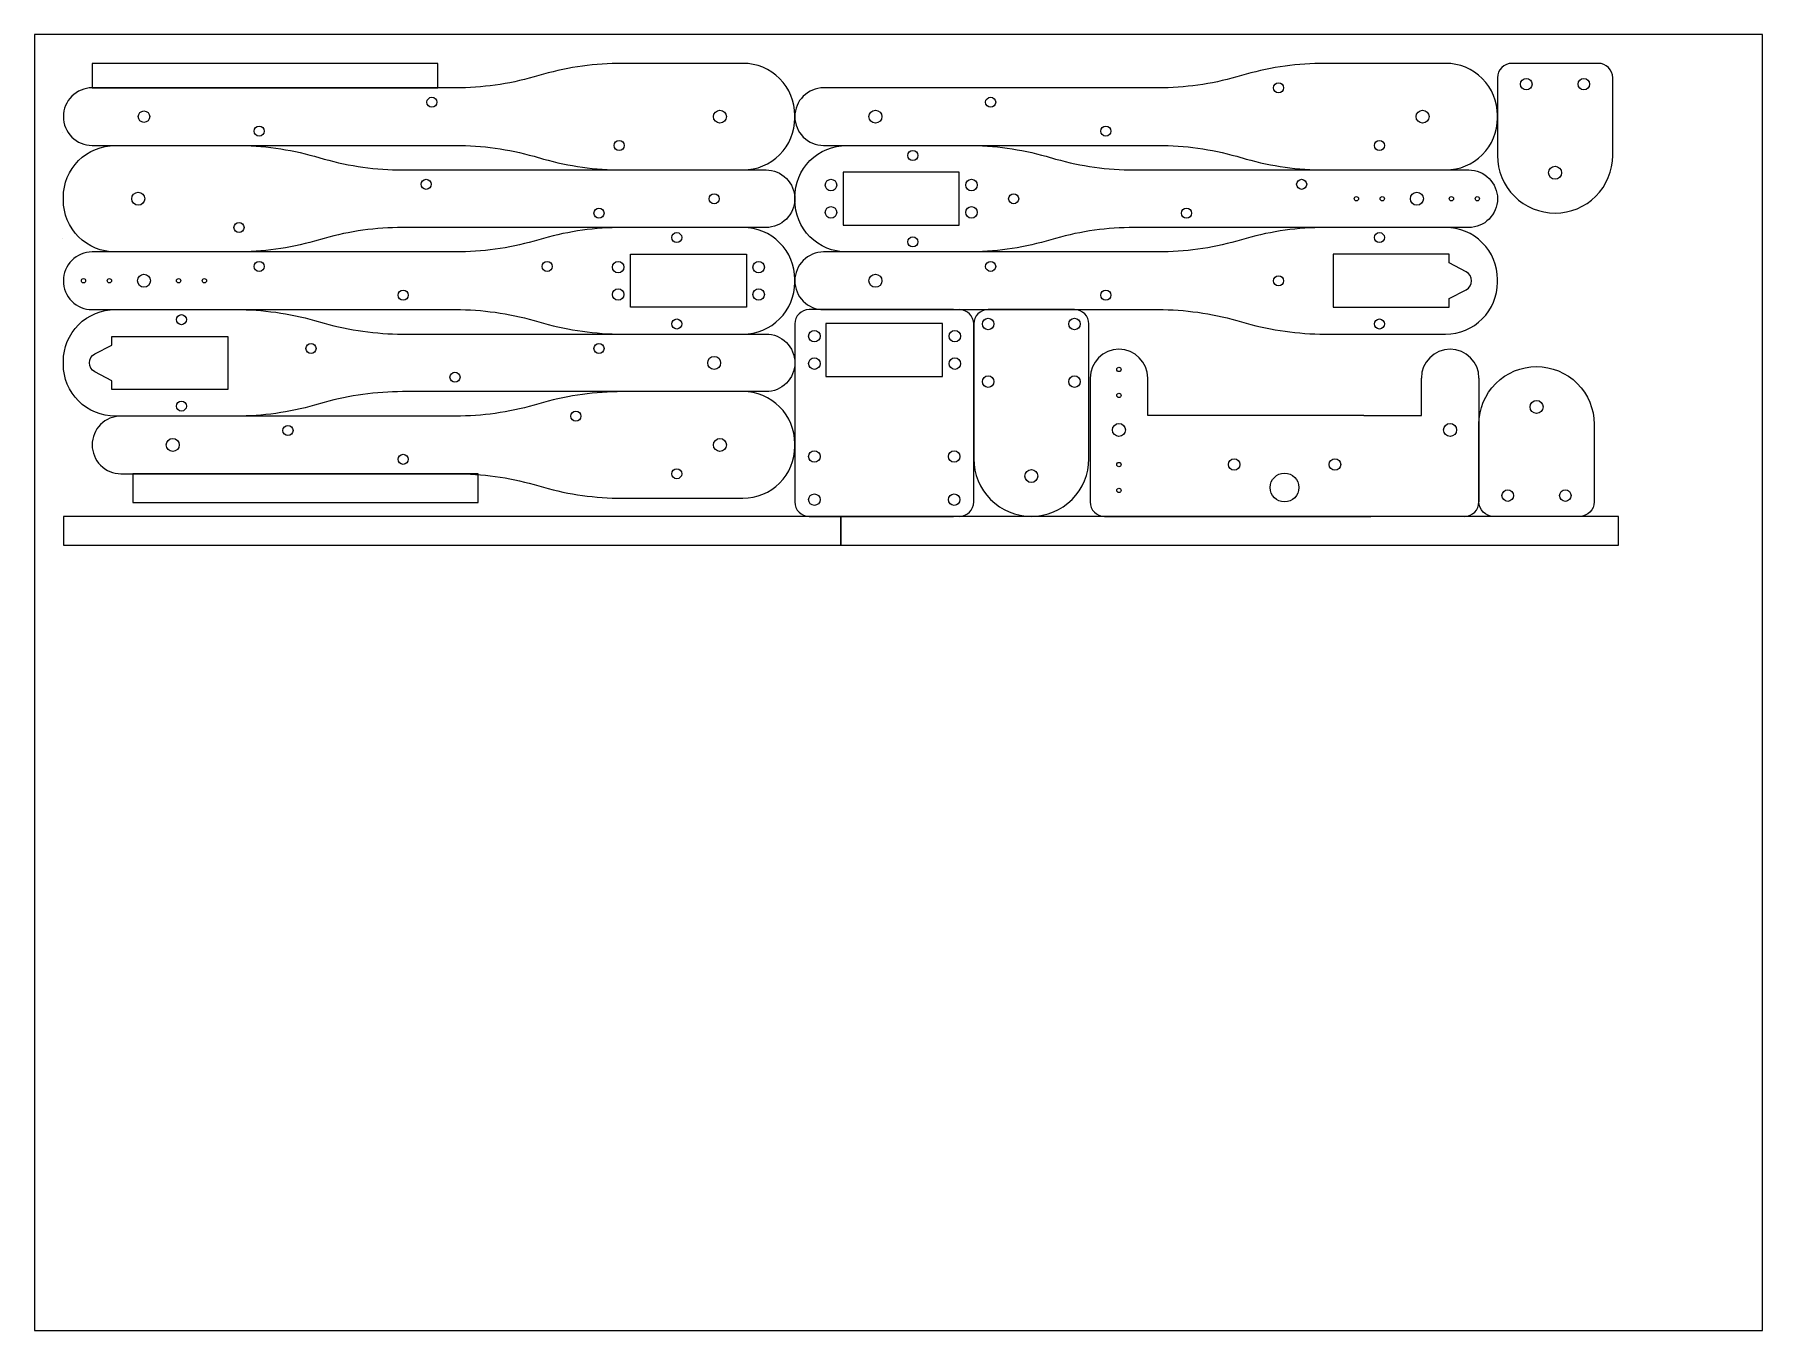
# Model space of a CAD drawing. Header units: millimetres. Extents: x 43 to 643, y 24 to 474.
import ezdxf

# ---------------------------------------------------------------- set-up
doc = ezdxf.new("R2010")
doc.units = ezdxf.units.MM
doc.layers.add('HOLES', color=211, linetype='Continuous')
doc.layers.add('OL', color=151, linetype='Continuous')

msp = doc.modelspace()

# ---------------------------------------------------------------- linework, layer by layer
msp.add_lwpolyline([(42.59, 24.27), (642.59, 24.27), (642.59, 474.27), (42.59, 474.27)], close=True)
at = {"layer": 'HOLES'}
for points in [[(363.69, 426.47), (323.39, 426.47), (323.39, 408.07), (363.69, 408.07)], [(249.49, 397.97), (289.79, 397.97), (289.79, 379.57), (249.49, 379.57)], [(317.38, 355.57), (357.92, 355.57), (357.92, 373.97), (317.38, 373.97)]]:
    msp.add_lwpolyline(points, close=True, dxfattribs=at)
for points in [[(533.79, 394.97), (533.79, 397.97), (493.49, 397.97), (493.49, 379.57), (533.79, 379.57), (533.79, 382.57), (539.7, 385.68, 0.604209), (539.7, 391.87)], [(69.39, 366.47), (69.39, 369.47), (109.69, 369.47), (109.69, 351.07), (69.39, 351.07), (69.39, 354.07), (63.49, 357.18, -0.604209), (63.49, 363.37)]]:
    msp.add_lwpolyline(points, format="xyb", close=True, dxfattribs=at)
for centre, radius in [((474.59, 455.77), 1.75), ((560.59, 457.06), 2), ((580.59, 457.06), 2), ((180.59, 450.77), 1.75), ((374.59, 450.77), 1.75), ((80.59, 445.77), 2), ((280.59, 445.77), 2.25), ((334.59, 445.77), 2.25), ((524.59, 445.77), 2.25), ((120.59, 440.77), 1.75), ((414.59, 440.77), 1.75), ((245.59, 435.77), 1.75), ((347.59, 432.27), 1.75), ((509.59, 435.77), 1.75), ((570.59, 426.27), 2.25), ((178.59, 422.27), 1.75), ((319.15, 422.02), 2), ((367.93, 422.02), 2), ((482.59, 422.27), 1.75), ((78.59, 417.27), 2.25), ((238.59, 412.27), 1.75), ((278.59, 417.27), 1.75), ((319.15, 412.52), 2), ((367.93, 412.52), 2), ((382.59, 417.27), 1.75), ((442.59, 412.27), 1.75), ((501.59, 417.27), 0.75), ((510.59, 417.27), 0.75), ((522.59, 417.27), 2.25), ((534.59, 417.27), 0.75), ((543.59, 417.27), 0.75), ((113.59, 407.27), 1.75), ((265.59, 403.77), 1.75), ((347.59, 402.27), 1.75), ((509.59, 403.77), 1.75), ((80.59, 388.77), 2.25), ((120.59, 393.77), 1.75), ((220.59, 393.77), 1.75), ((245.25, 393.52), 2), ((294.03, 393.52), 2), ((334.59, 388.77), 2.25), ((374.59, 393.77), 1.75), ((474.59, 388.77), 1.75), ((59.59, 388.77), 0.75), ((68.59, 388.77), 0.75), ((92.59, 388.77), 0.75), ((101.59, 388.77), 0.75), ((170.59, 383.77), 1.75), ((245.25, 384.02), 2), ((294.03, 384.02), 2), ((414.59, 383.77), 1.75), ((93.59, 375.27), 1.75), ((265.59, 373.77), 1.75), ((373.72, 373.77), 2), ((403.72, 373.77), 2), ((509.59, 373.77), 1.75), ((138.59, 365.27), 1.75), ((238.59, 365.27), 1.75), ((313.38, 369.52), 2), ((362.16, 369.52), 2), ((278.59, 360.27), 2.25), ((313.38, 360.02), 2), ((362.16, 360.02), 2), ((188.59, 355.27), 1.75), ((373.72, 353.76), 2), ((403.72, 353.76), 2), ((419.15, 357.97), 0.75), ((419.15, 348.97), 0.75), ((93.59, 345.27), 1.75), ((230.59, 341.77), 1.75), ((564.15, 344.97), 2.25), ((130.59, 336.77), 1.75), ((419.15, 336.97), 2.25), ((534.15, 336.97), 2.25), ((90.59, 331.77), 2.25), ((280.59, 331.77), 2.25), ((170.59, 326.77), 1.75), ((313.38, 327.77), 2), ((361.92, 327.77), 2), ((419.15, 324.97), 0.75), ((459.15, 324.97), 2), ((494.15, 324.97), 2), ((265.59, 321.77), 1.75), ((388.72, 320.97), 2.25), ((476.65, 316.97), 5), ((313.38, 312.77), 2), ((361.92, 312.77), 2), ((419.15, 315.97), 0.75), ((554.15, 314.18), 2), ((574.15, 314.18), 2)]:
    msp.add_circle(centre, radius, dxfattribs=at)
at = {"layer": 'OL'}
for p, q in [((52.34, 440.35), (52.34, 440.35)), ((52.34, 403.35), (52.34, 403.35)), ((361.72, 378.77), (311.58, 378.77)), ((306.58, 373.77), (306.58, 345.77)), ((368.72, 345.77), (368.72, 373.77)), ((52.34, 366.35), (52.34, 366.35)), ((409.15, 354.97), (409.15, 311.97)), ((429.15, 341.97), (429.15, 354.97)), ((524.15, 341.97), (524.15, 354.97)), ((544.15, 354.97), (544.15, 311.97)), ((306.58, 345.77), (306.58, 311.97)), ((368.72, 311.97), (368.72, 345.77)), ((449.15, 341.97), (429.15, 341.97)), ((504.15, 341.97), (449.15, 341.97)), ((504.15, 341.97), (524.15, 341.97)), ((311.58, 306.97), (361.72, 306.97)), ((414.15, 306.97), (449.15, 306.97)), ((449.15, 306.97), (496.65, 306.97)), ((496.65, 306.97), (506.65, 306.97)), ((506.65, 306.97), (504.15, 306.97)), ((539.15, 306.97), (504.15, 306.97))]:
    msp.add_line(p, q, dxfattribs=at)
for points in [[(52.59, 445.77, 0.414214), (62.59, 435.77), (188.8, 435.77, -0.069134), (216.06, 431.99), (219.33, 431.06, 0.069134), (246.59, 427.27), (288.59, 427.27, 0.414214), (306.59, 445.27), (306.59, 446.27, 0.414214), (288.59, 464.27), (246.59, 464.27, 0.069134), (219.33, 460.49), (216.06, 459.56, -0.069134), (188.8, 455.77), (62.59, 455.77, 0.414214)], [(306.59, 445.77, 0.414214), (316.59, 435.77), (432.8, 435.77, -0.069134), (460.06, 431.99), (463.33, 431.06, 0.069134), (490.59, 427.27), (532.59, 427.27, 0.414214), (550.59, 445.27), (550.59, 446.27, 0.414214), (532.59, 464.27), (490.59, 464.27, 0.069134), (463.33, 460.49), (460.06, 459.56, -0.069134), (432.8, 455.77), (316.59, 455.77, 0.414214)], [(555.59, 464.27, 0.414214), (550.59, 459.27), (550.59, 432.27, 0.414214), (570.59, 412.27), (570.59, 412.27, 0.414214), (590.59, 432.27), (590.59, 459.27, 0.414214), (585.59, 464.27)], [(306.59, 417.27, -0.414214), (296.59, 407.27), (170.39, 407.27, 0.069134), (143.13, 403.49), (139.86, 402.56, -0.069134), (112.6, 398.77), (70.59, 398.77, -0.414214), (52.59, 416.77), (52.59, 417.77, -0.414214), (70.59, 435.77), (112.6, 435.77, -0.069134), (139.86, 431.99), (143.13, 431.06, 0.069134), (170.39, 427.27), (296.59, 427.27, -0.414214)], [(550.59, 417.27, -0.414214), (540.59, 407.27), (424.39, 407.27, 0.069134), (397.13, 403.49), (393.86, 402.56, -0.069134), (366.6, 398.77), (324.59, 398.77, -0.414214), (306.59, 416.77), (306.59, 417.77, -0.414214), (324.59, 435.77), (366.6, 435.77, -0.069134), (393.86, 431.99), (397.13, 431.06, 0.069134), (424.39, 427.27), (540.59, 427.27, -0.414214)], [(52.59, 388.77, 0.414214), (62.59, 378.77), (188.8, 378.77, -0.069134), (216.06, 374.99), (219.33, 374.06, 0.069134), (246.59, 370.27), (288.59, 370.27, 0.414214), (306.59, 388.27), (306.59, 389.27, 0.414214), (288.59, 407.27), (246.59, 407.27, 0.069134), (219.33, 403.49), (216.06, 402.56, -0.069134), (188.8, 398.77), (62.59, 398.77, 0.414214)], [(306.59, 388.77, 0.414214), (316.59, 378.77), (432.8, 378.77, -0.069134), (460.06, 374.99), (463.33, 374.06, 0.069134), (490.59, 370.27), (532.59, 370.27, 0.414214), (550.59, 388.27), (550.59, 389.27, 0.414214), (532.59, 407.27), (490.59, 407.27, 0.069134), (463.33, 403.49), (460.06, 402.56, -0.069134), (432.8, 398.77), (316.59, 398.77, 0.414214)], [(306.59, 360.27, -0.414214), (296.59, 350.27), (170.39, 350.27, 0.069134), (143.13, 346.49), (139.86, 345.56, -0.069134), (112.6, 341.77), (70.59, 341.77, -0.414214), (52.59, 359.77), (52.59, 360.77, -0.414214), (70.59, 378.77), (112.6, 378.77, -0.069134), (139.86, 374.99), (143.13, 374.06, 0.069134), (170.39, 370.27), (296.59, 370.27, -0.414214)], [(403.72, 378.77), (373.72, 378.77, 0.414214), (368.72, 373.77), (368.72, 326.97, 0.414214), (388.72, 306.97), (388.72, 306.97, 0.414214), (408.72, 326.97), (408.72, 373.77, 0.414214)], [(549.15, 306.97, -0.414214), (544.15, 311.97), (544.15, 338.97, -0.414214), (564.15, 358.97), (564.15, 358.97, -0.414214), (584.15, 338.97), (584.15, 311.97, -0.414214), (579.15, 306.97)], [(62.59, 331.77, 0.414214), (72.59, 321.77), (188.8, 321.77, -0.069134), (216.06, 317.99), (219.33, 317.06, 0.069134), (246.59, 313.27), (288.59, 313.27, 0.414214), (306.59, 331.27), (306.59, 332.27, 0.414214), (288.59, 350.27), (246.59, 350.27, 0.069134), (219.33, 346.49), (216.06, 345.56, -0.069134), (188.8, 341.77), (72.59, 341.77, 0.414214)]]:
    msp.add_lwpolyline(points, format="xyb", close=True, dxfattribs=at)
for points in [[(62.59, 455.77), (182.59, 455.77), (182.59, 464.27), (62.59, 464.27)], [(76.69, 311.77), (196.69, 311.77), (196.69, 321.77), (76.69, 321.77)], [(52.59, 296.97), (322.59, 296.97), (322.59, 306.97), (52.59, 306.97)], [(322.59, 296.97), (592.59, 296.97), (592.59, 306.97), (322.59, 306.97)]]:
    msp.add_lwpolyline(points, close=True, dxfattribs=at)
for centre, radius, start, end in [((311.58, 373.77), 5, 90, 180), ((363.72, 373.77), 5, 0, 90), ((419.15, 354.97), 10, 90, 180), ((419.15, 354.97), 10, 0, 90), ((534.15, 354.97), 10, 90, 180), ((534.15, 354.97), 10, 0, 90), ((311.58, 311.97), 5, 180, 270), ((363.72, 311.97), 5, 270, 0), ((414.15, 311.97), 5, 180, 270), ((539.15, 311.97), 5, 270, 0)]:
    msp.add_arc(centre, radius, start, end, dxfattribs=at)

doc.saveas('drawing.dxf')
